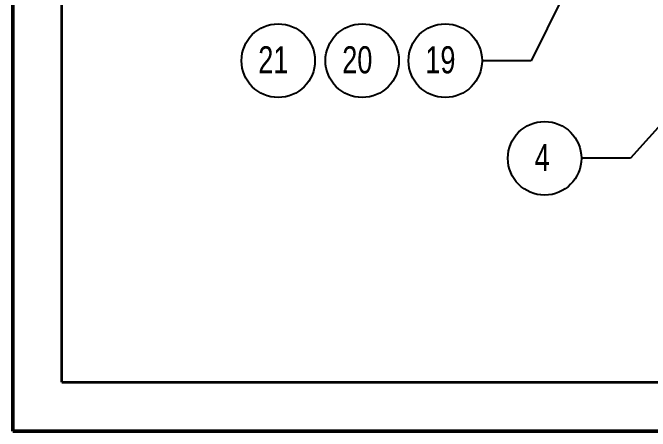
# Model space of a CAD drawing. Header units: millimetres. Extents: x 0 to 279, y 0 to 216.
# Drawn here: x 0 to 82.5, y 0 to 54.1 of the extents above; entities that cross this region are included whole.
import ezdxf

# ---------------------------------------------------------------- set-up
doc = ezdxf.new("R2010")
doc.units = ezdxf.units.MM
doc.layers.add('DIM', color=1, linetype='Continuous')
doc.layers.add('PAGE_BORDER', color=7, linetype='Continuous')
doc.styles.add('SLDTEXTSTYLE0', font='TXT', dxfattribs={"width": 0.75})
doc.dimstyles.new('SLDDIMSTYLE0', dxfattribs={"dimtxt": 0.18, "dimasz": 1.016, "dimexe": 0, "dimexo": 0.0625, "dimgap": 0, "dimtad": 0, "dimtih": 1, "dimtoh": 1, "dimdec": 0, "dimrnd": 1e-09, "dimzin": 0, "dimdsep": 46, "dimtxsty": 'Standard', "dimblk1": 'DOT', "dimblk2": 'DOT', "dimsah": 1, "dimcen": 0.09, "dimadec": 0, "dimazin": 0, "dimtfac": 1.016, "dimtdec": 0, "dimtofl": 0, "dimtmove": 0, "dimatfit": 3, "dimldrblk": 'DOT', "dimfxl": 0, "dimfrac": 2, "dimtolj": 1, "dimtzin": 0, "dimarcsym": 0})
doc.dimstyles.new('SLDDIMSTYLE1', dxfattribs={"dimtxt": 0.18, "dimasz": 3.302, "dimexe": 0, "dimexo": 0.0625, "dimgap": 0, "dimtad": 0, "dimtih": 1, "dimtoh": 1, "dimdec": 0, "dimrnd": 1e-09, "dimzin": 0, "dimdsep": 46, "dimtxsty": 'Standard', "dimsah": 1, "dimcen": 0.09, "dimadec": 0, "dimazin": 0, "dimtfac": 3.302, "dimtdec": 0, "dimtofl": 0, "dimtmove": 0, "dimatfit": 3, "dimfxl": 0, "dimfrac": 2, "dimtolj": 1, "dimtzin": 0, "dimarcsym": 0})

# ---------------------------------------------------------------- blocks, each defined once
blk = doc.blocks.new('SW_NOTE_0')
at = {"layer": 'DIM', "color": 0}
blk.add_circle((2.586, 2.648), 4.755, dxfattribs=at)
at = {"layer": 'DIM', "color": 0, "insert": (0, 4.512), "char_height": 3.5, "attachment_point": 1, "style": 'SLDTEXTSTYLE0'}
blk.add_mtext('20', dxfattribs=at)
blk = doc.blocks.new('SW_NOTE_1')
at = {"layer": 'DIM', "color": 0}
blk.add_circle((2.586, 2.648), 4.755, dxfattribs=at)
at = {"layer": 'DIM', "color": 0, "insert": (0, 4.512), "char_height": 3.5, "attachment_point": 1, "style": 'SLDTEXTSTYLE0'}
blk.add_mtext('21', dxfattribs=at)
blk = doc.blocks.new('SW_NOTE_17')
at = {"layer": 'DIM', "color": 0}
blk.add_circle((-4.755, 0), 4.755, dxfattribs=at)
at = {"layer": 'DIM', "color": 0, "insert": (-6.048, 1.863), "char_height": 3.5, "attachment_point": 1, "style": 'SLDTEXTSTYLE0'}
blk.add_mtext('4', dxfattribs=at)
blk = doc.blocks.new('_DOT')
at = {"color": 0, "linetype": 'ByBlock', "lineweight": -2}
blk.add_line((-0.5, 0), (-1, 0), dxfattribs=at)
at = {"color": 0, "linetype": 'ByBlock', "const_width": 0.5}
blk.add_lwpolyline([(-0.25, 0, 1), (0.25, 0, 1)], format="xyb", close=True, dxfattribs=at)
blk = doc.blocks.new('SW_NOTE_23')
at = {"layer": 'DIM', "color": 0}
blk.add_circle((-4.755, 0), 4.755, dxfattribs=at)
at = {"layer": 'DIM', "color": 0, "insert": (-7.342, 1.863), "char_height": 3.5, "attachment_point": 1, "style": 'SLDTEXTSTYLE0'}
blk.add_mtext('19', dxfattribs=at)

msp = doc.modelspace()

# ---------------------------------------------------------------- linework, layer by layer
at = {"color": 7, "linetype": 'Continuous', "lineweight": 50}
for q in [(0, 215.9), (279.4, 0)]:
    msp.add_line((0, 0), q, dxfattribs=at)
at = {"layer": 'PAGE_BORDER', "lineweight": 35}
for q in [(6.35, 209.55), (273.05, 6.35)]:
    msp.add_line((6.35, 6.35), q, dxfattribs=at)

# ---------------------------------------------------------------- block references
at = {"layer": 'DIM'}
for name, p in [('SW_NOTE_1', (31.76, 45.241)), ('SW_NOTE_0', (42.624, 45.241)), ('SW_NOTE_23', (60.713, 47.889)), ('SW_NOTE_17', (73.564, 35.272))]:
    msp.add_blockref(name, p, dxfattribs=at)

# ---------------------------------------------------------------- leaders
for points, dimstyle in [([(72.554, 58.975), (67.063, 47.889), (60.713, 47.889)], 'SLDDIMSTYLE1'), ([(88.415, 44.741), (79.914, 35.272), (73.564, 35.272)], 'SLDDIMSTYLE0')]:
    msp.add_leader(points, dimstyle=dimstyle, dxfattribs=at)

doc.saveas('drawing.dxf')
